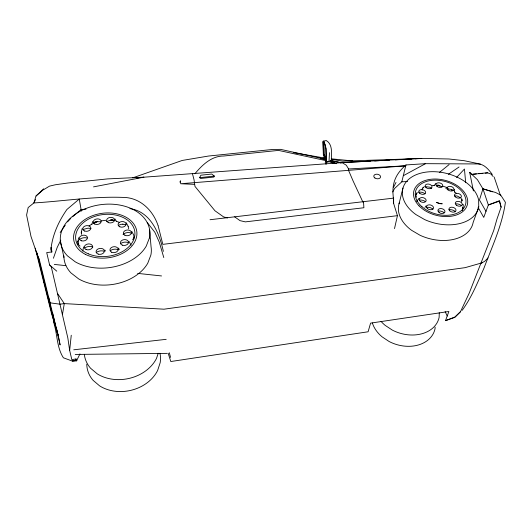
<?xml version="1.0" encoding="UTF-8"?>
<svg xmlns="http://www.w3.org/2000/svg" width="532" height="532" viewBox="0 0 532 532"><rect width="100%" height="100%" fill="white"/><g stroke="black" fill="none" stroke-linecap="round" stroke-linejoin="round"><path stroke-width="0.8" d="M462.062 199.992L461.603 201.894M462.813 209.369C460.918 214.589 464.536 203.277 462.833 204.374M439.279 312.756L439.133 317.318A33.29 24.984 17.4 0 1 392.417 330.146L385.195 325.398A33.29 24.984 17.4 0 1 381.038 321.381M435.109 327.127L435.05 328.703A32.698 24.858 17.8 0 1 389.111 341.504L382.029 336.796A32.698 24.858 17.8 0 1 372.367 322.971M43.478 189.778L49.516 186.127L55.288 184.784L67.87 183.008L107.531 178.905L143.906 177.189L342.036 162.632L346.292 165.199L348.606 168.97L348.546 170.353L353.108 180.993L362.93 202.133M329.481 152.664L328.989 161.662L334.455 163.643L330.119 160.704M77.871 241.781L78.364 244.68M133.891 238.017L133.751 235.124L131.796 231.46M79.966 353.88L76.754 360.457L72.226 360.869L76.269 360.935L76.754 360.417L75.83 359.014L71.813 359.599L69.652 350.395L71.255 335.24M326.429 161.934L326.076 164.341L325.271 162.819L325.697 159.873L326.429 161.934L328.989 161.662L326.409 162.207L323.336 154.606L322.937 141.273L326.262 140.528C332.706 144.411 331.396 152.697 331.576 159.035M62.41 314.671L64.299 303.606L57.443 293.351M81.496 231.779L81.489 234.393M436.479 185.382L438.075 185.003L440.057 185.907L436.486 185.316M393.427 199.693L393.64 203.483L397.437 215.666L394.511 228.607M78.689 237.744L77.845 241.847L78.397 240.677M81.197 232.95L82.094 228.66M415.818 195.071L415.944 194.16L416.343 194.147L415.738 195.084L416.636 197.259M82.726 251.124L83.637 246.908M43.903 280.364L43.804 282.592M91.983 224.205L92.581 221.525M393.421 198.928L393.613 198.117L210.047 219.723M392.782 191.946L394.538 188.534L401.82 181.798L405.949 164.947L425.5 163.67L477.729 163.949C484.28 163.889 488.735 169.715 492.313 174.496M399.033 203.796L402.99 188.022M128.724 228.84L128.112 226.233M35.225 248.165L51.564 313.694L54.191 322.339L36.761 252.261M393.421 198.782L393.613 198.117L393.64 203.483M43.724 188.787L36.03 195.989L33.875 202.945L28.169 207.553L26.6 215.001L30.976 236.388L38.816 259.284M473.387 190.915L469.69 172.335L477.443 179.723L482.95 188.84L479.452 199.979L485.982 211.364M158.217 353.268L156.508 358.415A37.918 30.291 -11.5 0 1 97.296 373.896L90.6 368.27A37.918 30.291 -11.5 0 1 84.329 354.319M478.102 207.453L483.748 217.408L488.356 204.966L499.541 200.644L501.117 207.128L496.974 219.038L493.723 230.469L469.271 292.999L460.453 311.745L454.793 317.391L445.49 320.656L448.888 311.486L370.591 323.123L368.104 331.775L170.805 361.521L168.165 353.241M53.406 258.266L57.21 247.387L60.774 240.211M415.831 194.898L416.702 193.083L417.387 192.724M478.74 206.868A39.055 25.536 14.5 0 1 424.596 219.556L415.924 214.569A39.055 25.536 14.5 0 1 422.109 172.833A39.055 25.536 14.5 0 1 478.64 200.039L478.74 206.868L473.134 222.502A38.238 25.529 14.8 0 1 420.027 235.257L411.562 230.29A38.238 25.529 14.8 0 1 399.499 202.406M134.111 237.478L132.648 239.772M179.883 182.124L180.461 180.774L180.548 183.001M199.666 177.655L200.857 175.201L211.736 174.044L214.369 176.079L213.844 177.05L200.617 178.466L199.666 177.655L214.369 176.079M35.498 199.613L33.875 202.945C64.678 201.136 95.534 195.849 126.443 197.572C141.851 199.254 153.316 211.35 158.057 225.535M393.534 187.204L396.001 182.429M416.795 193.349L416.975 193.023M393.387 198.928L392.942 192.99C392.536 180.68 397.165 172.754 405.949 164.947M462.162 310.329C471.618 297.508 477.503 282.658 483.954 268.201C492.053 246.635 502.221 225.322 505.4 202.32L500.778 195.184L495.678 192.518L482.95 188.84L488.356 204.966L499.322 201.209L501.117 207.128M60.169 232.497L65.256 225.209M67.564 221.904L70.776 218.353M416.636 201.595L418.983 198.31M434.132 185.728L435.808 183.414M424.942 207.433L426.099 205.851M445.843 188.434L446.674 187.311M158.144 225.834L162.825 244.361L397.437 215.666M422.827 187.909L424.423 186.586M93.439 223.141C95.747 220.295 100.887 221.432 93.439 223.141L97.097 221.598L100.708 221.844M456.582 177.462L464.443 169.03L465.68 182.675M423.213 187.497L422.182 189.093L422.202 190.044M194.872 173.758C202.3 164.987 211.437 155.903 223.812 156.009L278.495 150.403L326.023 160.657M90.919 228.674A6.371 4.449 -8.2 0 0 87.807 228.208L83.291 229.412M488.037 257.947L484.559 261.471L480.948 263.147M460.453 311.745L454.953 316.986L445.49 320.656M405.165 166.323L405.743 165.791L348.606 168.97M36.03 195.989L43.045 189.924M72.591 216.79L81.083 209.495L85.998 209.162M439.452 172.408L449.101 164.594M79.341 239.619L80.611 238.742A6.457 4.549 -8.8 0 1 86.989 237.99M448.37 174.31L459.056 166.982M89.057 225.954L92.096 223.972M110.855 219.982L112.471 219.65L114.846 220.674L110.862 220.055M106.639 221.618L110.975 220.002L114.846 220.674M403.329 175.693L425.5 163.67M132.747 177.854L182.237 160.445L208.524 156.036L272.131 149.519L280.524 149.352L325.518 159.301M340.62 163.038L342.036 162.632M482.178 262.795L465.128 267.656L163.989 309.192L64.299 303.606L59.963 304.184L50.068 302.841L48.465 296.537M323.13 141.971L323.742 141.805L325.158 145.236L325.877 148.634L326.209 161.209L323.503 154.539L323.13 141.971L323.948 141.798L324.307 154.373L326.415 159.553M323.503 154.539L324.307 154.373M101.339 220.88L105.901 220.295M447.977 188.873L450.897 189.332L453.158 190.682M93.526 186.872L143.906 177.189L141.532 177.455M122.792 224.185L126.031 224.723M436.3 185.382L439.319 185.628L441.912 186.932M415.944 194.16L416.363 194.107M51.471 252.015L50.859 249.322L51.145 247.42L51.471 252.015L46.703 252.587L49.616 264.996L51.192 266.505L67.83 337.946L69.652 350.395M73.735 349.803L166.197 339.33M136.771 177.974L139.151 177.715M128.159 226.319L126.23 222.695M446.807 188.966L448.124 188.84M122.978 224.152L121.363 224.305A6.264 4.416 -5.9 0 0 118.47 225.462M473.134 174.223L476.366 173.937M478.793 173.725L482.843 173.365M485.264 173.153L487.691 172.94L490.863 173.964L493.184 176.577M487.771 172.727L471.512 174.37L469.69 172.335M405.743 165.791L180.581 183.74L194.499 184.351M425.381 186.632L429.47 187.138A5.46 3.558 13.6 0 1 431.705 188.547M362.265 161.562L340.786 162.679L330.252 160.518M363.921 161.475L370.531 161.136M374.661 160.923L379.615 160.664M384.576 160.405L389.53 160.152M395.316 159.853L401.095 159.553M405.231 159.334L411.841 158.995M415.146 158.822L421.75 158.483L342.542 161.183L331.17 159.201M83.265 229.704L83.604 229.691M401.82 181.798L407.612 181.552M418.677 192.298L419.821 192.125A5.493 3.618 13.4 0 1 425.008 193.801M432.217 185.449L434.418 185.395M75.225 354.438L167.221 353.361M441.613 203.756L442.232 203.783L439.944 203.656L436.333 202.393L440.223 203.656M323.004 157.991L324.66 158.157M331.263 158.815L352.743 160.943M54.297 264.417L65.848 265.661M137.628 273.375L161.555 275.948M293.81 152.677L325.484 158.21M320.53 158.523L324.58 159.354M480.629 164.162L464.256 160.711L448.942 158.982L421.105 158.383L340.786 162.679L330.339 160.365M330.857 161.701L334.083 162.4L336.477 163.716M227.536 217.947L223.653 216.93L214.975 210.778L194.971 186.393L194.054 179.816L192.424 173.578M129.881 208.611C150.623 211.443 159.487 233.362 163.357 251.37M482.95 188.84L492.452 191.833M442.85 186.187L447.405 187.643M116.175 221.192L119.527 222.423M131.524 233.235L130.486 232.83A6.318 4.509 -5.9 0 0 123.038 234.426M79.993 246.11L78.024 244.201M234.625 216.83L240.032 220.64L245.358 221.877L363.888 207.739L363.502 201.661M454.508 191.806L456.21 193.129M460.998 198.07L457.427 196.108A5.546 3.604 15.3 0 0 454.647 195.909M49.616 264.996L56.758 271.167M147.231 222.482L154.832 232.258L159.261 242.093L163.783 257.561M104.864 250.053L105.449 251.031M118.49 248.038L119.328 249.501M115.025 218.945L116.375 221.392M129.043 241.428L131.118 245.239M445.144 311.592L447.213 316.008M461.503 199.241L462.055 200.438L461.696 198.616M323.649 141.073L325.218 144.87L326.063 148.867L326.409 162.207L325.73 160.119M494.162 177.043L500.559 195.789M76.262 359.007L76.754 360.417L72.332 361.068L63.388 357.79C56.558 347.15 57.469 334.063 53.672 322.385M45.759 288.45L46.237 289.867M169.316 352.776L170.573 357.444M37.287 253.85L55.029 325.252L58.001 335.04L38.976 258.22M56.565 328.703L58.733 337.481M52.668 313.348L60.096 344.975L58.932 338.279M75.83 359.014L76.269 360.935M462.747 207.42L462.966 208.418M60.296 240.258L63.926 257.415M51.983 252.008L51.152 247.493C53.014 233.615 58.972 220.926 66.892 209.508L79.255 199.035L81.356 211.071M77.998 242.512L78.244 243.955M149.605 229.678L151.055 246.742A43.923 31.634 -7.7 0 1 150.889 254.994L147.77 263.2A43.923 31.634 -7.7 0 1 78.63 278.888L70.956 272.909A43.923 31.634 -7.7 0 1 63.887 255.905M454.501 189.379L454.621 192.245M85.06 247.799A6.51 4.648 -8.9 0 1 92.9 246.994M110.703 250.386A6.477 4.682 -7.3 0 1 118.523 249.88M96.219 252.607A6.524 4.695 -8.3 0 1 103.999 251.21M120.505 243.663A6.397 4.608 -6.4 0 1 128.185 242.585M426.405 207.4A5.613 3.751 14.4 0 1 432.975 209.176M419.708 200.072A5.553 3.691 13.7 0 1 425.075 201.415M438.521 210.991A5.646 3.764 15.1 0 1 443.921 212.554M448.928 209.721A5.646 3.737 15.5 0 1 455.472 211.723M455.971 203.816A5.606 3.671 15.6 0 1 461.277 205.532M159.959 353.268A37.167 30.051 -12.1 0 1 160.179 362.664L157.618 370.491A37.167 30.051 -12.1 0 1 99.657 385.906L93.087 380.333A37.167 30.051 -12.1 0 1 86.769 364.134M149.425 237.964L146.207 246.203A45.001 31.767 -7.3 0 1 75.285 261.857L67.438 255.839A45.001 31.767 -7.3 0 1 95.567 205.578A45.001 31.767 -7.3 0 1 149.425 237.964M452.167 189.911L451.748 189.951L452.167 189.911M374.907 177.994A3.425 2.274 9.3 0 0 380.506 177.269A3.425 2.274 9.3 0 0 376.124 174.223A3.425 2.274 9.3 0 0 374.907 177.994M85.313 254.303A31.807 22.444 -7.2 0 0 136.544 237.073A31.807 22.444 -7.2 0 0 93.905 215.207A31.807 22.444 -7.2 0 0 85.313 254.303M88.305 253.824A29.772 21.007 -7.2 0 0 134.822 235.383A29.772 21.007 -7.2 0 0 92.701 217.142A29.772 21.007 -7.2 0 0 88.305 253.824M94.756 224.052A4.023 2.786 -7.3 0 0 101.173 221.797A4.023 2.786 -7.3 0 0 95.687 219.191A4.023 2.786 -7.3 0 0 94.756 224.052M84.648 231.028A4.07 2.826 -8.1 0 0 90.859 228.281A4.07 2.826 -8.1 0 0 84.927 226.087A4.07 2.826 -8.1 0 0 84.648 231.028M81.549 240.823A4.123 2.893 -8.7 0 0 87.467 237.585A4.123 2.893 -8.7 0 0 81.11 235.829A4.123 2.893 -8.7 0 0 81.549 240.823M86.058 249.488A4.163 2.953 -8.7 0 0 92.561 246.835A4.163 2.953 -8.7 0 0 86.709 244.314A4.163 2.953 -8.7 0 0 86.058 249.488M98.24 254.13A4.163 2.986 -8.2 0 0 104.372 250.998A4.163 2.986 -8.2 0 0 98.068 248.943A4.163 2.986 -8.2 0 0 98.24 254.13M111.587 252.208A4.136 2.979 -7.2 0 0 118.157 249.781A4.136 2.979 -7.2 0 0 112.451 247.014A4.136 2.979 -7.2 0 0 111.587 252.208M124.854 235.204A4.037 2.866 -5.8 0 0 131.377 233.122A4.037 2.866 -5.8 0 0 125.978 230.243A4.037 2.866 -5.8 0 0 124.854 235.204M122.373 245.172A4.09 2.926 -6.3 0 0 128.518 242.339A4.09 2.926 -6.3 0 0 122.427 240.085A4.09 2.926 -6.3 0 0 122.373 245.172M108.708 222.708A3.997 2.78 -6.4 0 0 114.566 219.822A3.997 2.78 -6.4 0 0 108.481 217.901A3.997 2.78 -6.4 0 0 108.708 222.708M119.853 226.825A4.003 2.806 -5.8 0 0 126.044 224.331A4.003 2.806 -5.8 0 0 120.279 221.937A4.003 2.806 -5.8 0 0 119.853 226.825M419.063 205.871A27.604 18.048 14.4 0 0 465.633 208.471A27.604 18.048 14.4 0 0 437.144 179.085A27.604 18.048 14.4 0 0 419.063 205.871M421.969 206.755A25.842 16.898 14.4 0 0 464.842 206.336A25.842 16.898 14.4 0 0 435.016 180.168A25.842 16.898 14.4 0 0 421.969 206.755M425.933 187.444A3.485 2.261 13.5 0 0 431.804 187.636A3.485 2.261 13.5 0 0 428.087 184.032A3.485 2.261 13.5 0 0 425.933 187.444M419.748 193.302A3.505 2.301 13.4 0 0 425.54 193.063A3.505 2.301 13.4 0 0 421.357 189.618A3.505 2.301 13.4 0 0 419.748 193.302M420.453 201.515A3.544 2.347 13.7 0 0 426.112 200.823A3.544 2.347 13.7 0 0 421.457 197.578A3.544 2.347 13.7 0 0 420.453 201.515M427.369 208.537A3.584 2.381 14.3 0 0 433.334 208.504A3.584 2.381 14.3 0 0 429.271 204.813A3.584 2.381 14.3 0 0 427.369 208.537M439.086 212.507A3.604 2.394 15 0 0 444.898 212.022A3.604 2.394 15 0 0 440.323 208.551A3.604 2.394 15 0 0 439.086 212.507M449.773 210.818A3.604 2.374 15.4 0 0 455.791 211.011A3.604 2.374 15.4 0 0 451.868 207.201A3.604 2.374 15.4 0 0 449.773 210.818M455.166 196.76A3.538 2.288 15.2 0 0 461.118 197.166A3.538 2.288 15.2 0 0 457.493 193.395A3.538 2.288 15.2 0 0 455.166 196.76M456.33 205.146A3.578 2.334 15.5 0 0 462.155 204.893A3.578 2.334 15.5 0 0 457.773 201.362A3.578 2.334 15.5 0 0 456.33 205.146M437.078 186.506A3.478 2.241 14 0 0 442.704 186.067A3.478 2.241 14 0 0 438.288 182.808A3.478 2.241 14 0 0 437.078 186.506M447.977 189.871A3.498 2.254 14.6 0 0 453.783 189.851A3.498 2.254 14.6 0 0 449.74 186.333A3.498 2.254 14.6 0 0 447.977 189.871"/></g></svg>
